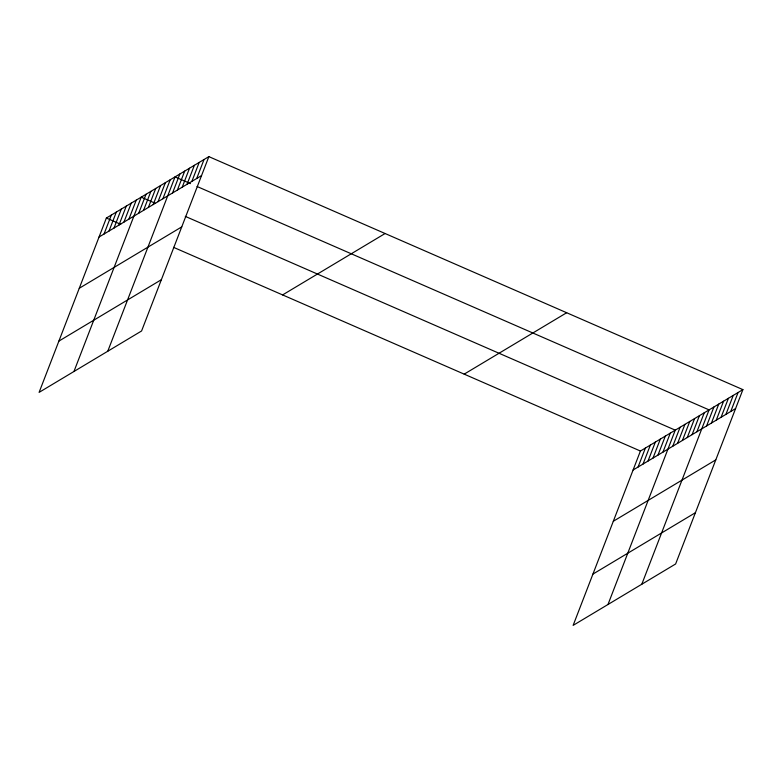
<?xml version="1.0" encoding="UTF-8"?>
<svg xmlns="http://www.w3.org/2000/svg" width="782" height="782" viewBox="0 0 782 782"><rect width="100%" height="100%" fill="white"/><g stroke="black" fill="none" stroke-linecap="round" stroke-linejoin="round"><path stroke-width="1.17" d="M208.862 156.625L106.372 218.031L39.1 392.378L141.581 330.972L208.862 156.625L742.9 389.622L675.628 563.969L573.138 625.375L640.419 451.028L742.9 389.622M104.035 234.023L111.357 215.05M109.011 231.042L116.332 212.059M113.986 228.061L121.308 209.077M118.962 225.069L126.283 206.096M123.947 222.088L131.268 203.115M128.922 219.107L136.244 200.133M73.948 371.499L141.219 197.152L155.54 203.398M138.727 213.232L146.048 194.259M143.565 210.338L150.887 191.365M148.394 207.445L155.716 188.472M153.223 204.552L160.545 185.569M158.052 201.658L165.373 182.675M162.891 198.755L170.212 179.782M107.769 351.235L175.041 176.888L190.456 183.614M172.548 192.968L179.87 173.995M177.377 190.075L184.699 171.102M182.216 187.181L189.537 168.208M187.045 184.288L194.366 165.315M191.873 181.395L199.195 162.412M196.702 178.501L204.034 159.518M638.073 467.02L645.394 448.037M643.048 464.039L650.37 445.056M648.024 461.048L655.345 442.074M653.009 458.066L660.331 439.093M657.985 455.085L665.306 436.112M662.96 452.104L670.282 433.13M607.985 604.496L675.257 430.149L185.275 216.37M672.774 446.229L680.096 427.255M677.603 443.335L684.924 424.362M682.432 440.442L689.753 421.459M687.261 437.549L694.582 418.565M692.099 434.645L699.421 415.672M696.928 431.752L704.25 412.779M641.807 584.232L709.078 409.885L197.074 186.497M706.586 425.965L713.907 406.992M711.424 423.072L718.746 404.099M716.253 420.178L723.575 401.205M721.082 417.285L728.404 398.302M725.911 414.392L733.233 395.409M730.75 411.488L738.071 392.515M99.05 237.005L201.541 175.598M79.265 288.275L181.756 226.878M58.885 341.108L161.366 279.702M282.605 294.922L385.096 233.515M464.185 374.138L566.667 312.732M633.097 470.002L735.579 408.595M613.313 521.271L715.794 459.875M592.922 574.096L695.413 512.699M106.372 218.031L120.692 224.278M173.565 247.347L640.419 451.028"/></g></svg>
